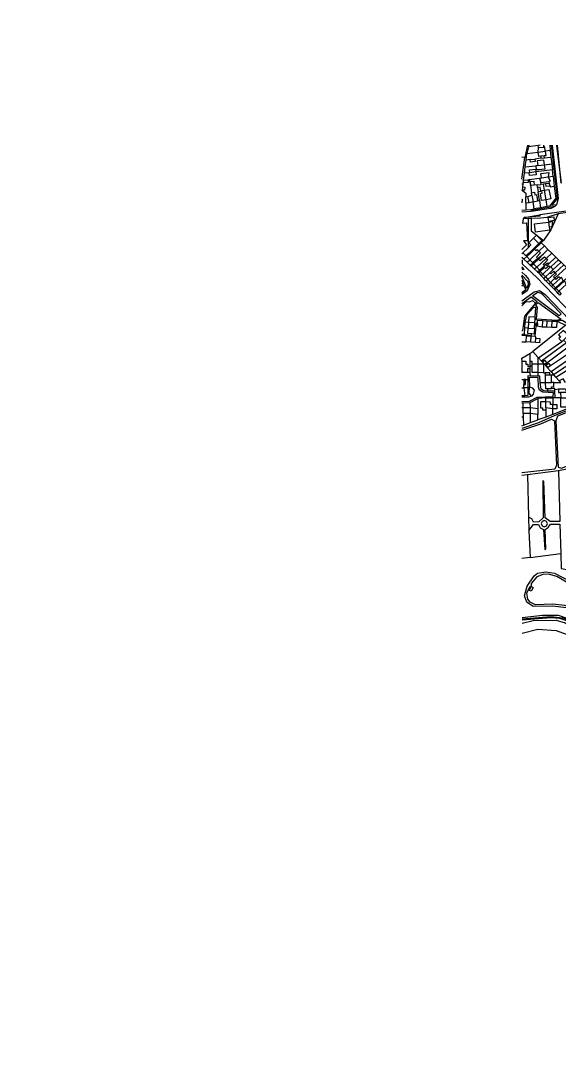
# Model space of a CAD drawing. Header units: millimetres. Extents: x 111502 to 977541, y 8702 to 1044108.
# Drawn here: x 487652 to 488307, y 242608 to 243882 of the extents above; entities that cross this region are included whole.
import ezdxf

# ---------------------------------------------------------------- set-up
doc = ezdxf.new("R2010")
doc.units = ezdxf.units.MM
doc.header["$LTSCALE"] = 0.25
doc.layers.add('X HVSS Site Background', color=8, linetype='Continuous')

# ---------------------------------------------------------------- blocks, each defined once
blk = doc.blocks.new('Gas OS')
at = {"layer": 'X HVSS Site Background'}
for points in [[(0, 0), (-3.2, -14.7)], [(15.7, 0), (13.3, -0.3), (1.3, -1.7), (-0.7, -9.9)], [(1.6, 0), (1.3, -1.7)], [(20.7, -15.3), (20.4, -12.9), (16.2, -13.4), (13.9, -13.6), (13.3, -8.2), (13.6, -2.8), (20.2, -2.1), (19.9, 0)], [(27.4, 0), (27.9, -6.5), (21.8, -7.3), (22.4, -12.7), (20.4, -12.9)], [(30.3, 0), (37.6, -64.6), (35.3, -72.5), (29.6, -73.5), (36.5, -64.6), (29.2, 0)], [(35.5, 0), (35.5, -0.1), (41.1, -46.1), (36.8, 0)], [(3.5, -17.5), (-1.3, -18.1), (-0.7, -9.9), (13.3, -8.2), (21.8, -7.3), (21.2, -2), (20.2, -2.1)], [(13.6, -2.8), (13.3, -0.3)], [(27.9, -6.5), (28.6, -14.3)], [(-6.7, -41.2), (-3.2, -14.7), (-6.7, -14.3)], [(17.2, -39.7), (25.5, -38.5), (31.3, -37.7), (30.4, -29.9), (10.4, -32.5), (3, -33.4), (2.6, -30), (9.9, -29.1), (10.4, -32.5), (10.8, -35.9), (2.6, -36.9), (2.1, -33.6), (-3.5, -34.1), (-2.5, -26.3), (10.2, -24.9), (10.7, -29.5), (13.4, -29.5), (21.5, -28.5), (20.9, -23.7), (20.2, -18), (12.1, -19), (12.7, -24.6), (10.2, -24.9)], [(-2.5, -26.3), (-1.3, -18.1)], [(16.2, -13.4), (16.5, -15.8), (8.9, -16.8), (9.4, -19.9), (3.9, -20.5), (3.5, -17.5), (8.9, -16.8)], [(12.7, -24.6), (20.9, -23.7), (29.6, -22.7)], [(16.5, -15.8), (20.7, -15.3), (28.6, -14.3), (29.6, -22.7), (30.4, -29.9)], [(-6.7, -47), (-5.1, -47.5), (-4.5, -42.6), (-3.5, -34.1)], [(2.1, -34), (3.1, -33)], [(14.9, -40), (17.2, -39.7), (16.5, -34.4), (26.3, -33.1), (25.5, -38.5), (27.7, -43.8), (26.2, -44), (26.5, -46.4), (22.1, -47), (19.6, -47.3), (16.8, -47.6)], [(31.3, -37.7), (32.3, -45.6), (32.8, -49.9)], [(-5.5, -50.7), (-5.1, -47.5)], [(0.8, -42), (1.1, -45.2), (-4.3, -45.7), (-4.5, -42.6), (0.8, -42), (2.4, -41.6), (14.9, -40), (16.5, -45.2), (26.2, -44)], [(50, -79.9), (36, -81.8), (15.2, -84.7), (15.2, -86.2), (-4, -87.8), (15.2, -84.7)], [(2.4, -41.6), (3.7, -49.1), (5.1, -57.8), (8.7, -57.2), (9.2, -60.2), (11, -59.9), (12.3, -67.5), (14.8, -67.1), (13.2, -56.5)], [(3.5, -49.5), (4.5, -48.5)], [(12.5, -51.4), (13.2, -56.5), (16.3, -56), (15.7, -51.1), (12.5, -51.4), (11.9, -48.1), (8.4, -48.5), (4.3, -49), (3.7, -44.2), (7.8, -43.7), (8.4, -48.5)], [(11.9, -48.1), (16.8, -47.6), (16.5, -45.2)], [(22.1, -47), (22.3, -49.8), (27.6, -49.2), (27.7, -50.5), (32.8, -49.9), (34.3, -62.1), (34.6, -64.5), (26.8, -74), (24.2, -74.5), (22.8, -66.4), (17.4, -67.4), (15.9, -58.6), (18.2, -58.2), (17.6, -55.2), (20.9, -54.6), (19.6, -47.3)], [(27.6, -49.2), (26.5, -46.4)], [(-6.7, -54.8), (-6, -55.1), (-1.8, -58.5), (-1.8, -62.9), (0.7, -62.4), (5.6, -60.9), (5.1, -57.8)], [(-6.5, -55.3), (-5.5, -54.3)], [(-1.8, -70.6), (-1.8, -62.9)], [(5.6, -60.9), (7, -69), (2.1, -69.9), (0.7, -62.4)], [(-6.7, -65.7), (-6.5, -65.7), (-6.6, -70.2), (-6.7, -70.2)], [(34.7, -73.3), (33.3, -74.7), (28.6, -76.9), (4.7, -80.6), (-6.7, -81.5)], [(2.1, -69.9), (-1.8, -70.6), (-1.9, -78.8), (3.7, -78), (8.4, -77.2)], [(33.3, -74.7), (4.7, -79.6), (4.7, -80.6)], [(24.2, -74.5), (16.1, -76), (8.4, -77.2), (7, -69), (12.3, -67.5)], [(14.8, -67.1), (16.1, -76)], [(34.5, -73.4), (35.5, -72.4)], [(-6.7, -78.9), (-1.9, -78.8)], [(-4, -87.8), (-5.2, -89.5)], [(4.5, -89.1), (1, -89.3), (1.1, -124.7)], [(37.3, -83.4), (23.5, -87.8), (16.4, -88.7), (4.5, -89.1), (4.8, -104.2), (19.5, -116), (16.9, -118.8)], [(89.5, -101.5), (90.3, -106.3), (82.6, -107.3), (87, -115.4), (81.8, -118.4), (77.8, -120.6), (71.7, -108.9), (66.5, -109.6), (63.4, -79.7), (37.3, -83.4), (28.5, -102.8), (19.5, -116)], [(1, -89.3), (-5.2, -89.5), (-6, -94.7), (-0.9, -94.4), (0.3, -116.2), (-4.7, -116.4), (-1, -121.2), (-6.7, -126.7)], [(25.9, -93.5), (30.5, -93), (29.7, -99.3), (26.7, -99.6)], [(-6.7, -132.1), (-5.4, -131), (1.1, -124.7), (4.4, -121.4), (1.8, -118.7), (7.5, -113.1), (13.8, -119.5)], [(7.5, -113.1), (11.2, -109.4), (17.5, -115.8), (13.8, -119.5), (2, -131.2), (-1.7, -134.8), (-5.4, -131)], [(-0.7, -135.5), (2.9, -132.1), (8.8, -126.5), (16.9, -118.8), (20.8, -122.6), (25.1, -126.9), (29.7, -131.3)], [(8.8, -126.5), (10.4, -128.3), (12.1, -126.7), (14.1, -128.9), (20.8, -122.6)], [(19.6, -132.2), (25.1, -126.9)], [(-4.1, -138.6), (-0.3, -142.3), (2.9, -139.4), (-0.7, -135.5), (-4.1, -138.6), (-6.7, -136.5)], [(96.3, -205.2), (103.9, -201.9), (106.2, -200.7), (108.8, -206.3), (115.5, -203.2), (117.5, -207.6), (121.7, -205.7), (118.6, -195), (121.2, -193.8), (118.4, -187.5), (114.4, -187.9), (112.2, -185.4), (106.9, -188), (107.7, -192.8), (105.6, -195.2), (68.4, -214.1), (60.4, -206.1), (57.7, -208.8), (20.9, -170.7), (11.5, -161.1), (-5.9, -144.6), (-6, -140.1), (-6.7, -139.5)], [(1.9, -132.1), (2.9, -131.1)], [(12.6, -137.7), (19.6, -132.2), (13.4, -138.6), (7.5, -144.3), (11.4, -148.4), (8.8, -150.7), (4.7, -146.9)], [(8.8, -150.7), (12.5, -154.2), (13.8, -155.4), (15.6, -153.7), (20.9, -148.9), (22.1, -150.2), (26.2, -146.6), (27.9, -148.4), (29.1, -147.4), (37.8, -139.3)], [(12.5, -154.2), (14.9, -152.1), (11.4, -148.4), (22.7, -137.9), (29.7, -131.3), (34.7, -136.3), (37.8, -139.3), (41, -142.4), (44.2, -145.5), (33.9, -155.2), (24.9, -163.6), (28, -167), (31.1, -170.2), (34.3, -173.6)], [(12.5, -138.7), (13.5, -137.7)], [(13.4, -138.6), (15, -140.3), (20.7, -135.7), (22.7, -137.9), (24.4, -139.7), (19.4, -145), (20.8, -146.6)], [(14.9, -152.1), (20.8, -146.6), (22.2, -145.3), (24.4, -143.3), (25.6, -144.6), (34.7, -136.3)], [(-6.7, -148), (-5.5, -149.2), (-4.1, -150.5), (-5, -151.5), (-6.4, -150.1), (-6.7, -149.9)], [(-6.4, -150.1), (-5.4, -149.1)], [(-0.3, -142.3), (3.6, -145.9), (4.7, -146.9), (7.5, -144.3)], [(3.6, -145.9), (6.6, -143.3)], [(6.5, -144.3), (7.5, -143.2)], [(15.6, -153.7), (18.7, -157), (27.9, -148.4)], [(25.6, -144.6), (23.5, -146.6), (22.2, -145.3)], [(26.2, -168.7), (28, -167), (33.5, -161.9), (31.9, -160.1), (35.4, -156.8), (33.9, -155.2), (32.2, -153.3), (28.7, -156.7), (27.3, -155.3), (31.1, -151.8), (29.1, -147.4)], [(41, -142.4), (31.1, -151.8)], [(44.2, -145.5), (47.7, -148.7), (51, -151.7), (54.9, -155.4), (44.8, -164.8), (43.5, -165), (41.4, -160.7), (40.3, -161.7), (38.7, -160), (34.8, -163.3), (33.5, -161.9), (47.7, -148.7)], [(-6.7, -154.3), (-2.2, -158.4), (1.5, -162.9), (2.9, -169.3), (-0.4, -177.2), (-6.7, -181.8)], [(-6.7, -158.3), (0.5, -165.8), (1.1, -169.7), (-0.6, -174.3), (-6.7, -159.5)], [(-6.7, -164.1), (-4.5, -169.8), (-1.9, -176.1), (-6.7, -179.6)], [(13.8, -155.4), (16.8, -158.8), (18.7, -157), (21.9, -160.3), (24.9, -163.6), (22.9, -165.5)], [(20, -162.1), (16.8, -158.8)], [(22.2, -164.5), (20, -162.1), (21.9, -160.3), (27.3, -155.3)], [(22, -165.5), (23, -164.5)], [(22.7, -166.3), (23.7, -165.3)], [(43.5, -165), (34.3, -173.6), (32.6, -175.4), (29.3, -171.8), (31.1, -170.2), (40.3, -161.7)], [(35.7, -178.4), (33.5, -176), (35.1, -174.5), (45.2, -165.1), (47.2, -169.4), (38.3, -177.8), (41.3, -180.9), (39.6, -182.5), (37.3, -180.2)], [(-6.7, -167.3), (-4.7, -169.8), (-6.7, -171.4)], [(-6.7, -189.6), (8.2, -178.6), (14.6, -176.8), (21.5, -181.7), (61.1, -222.6), (66.8, -228.8), (140.3, -299.3), (150.8, -308.3), (158.9, -315.3), (161.2, -322.4), (154.5, -335.2), (154.9, -339.9), (159.6, -339.6), (159.3, -336.3), (162.3, -330.1), (169, -327.9)], [(28.7, -171.1), (26.2, -168.7), (23.6, -166.1)], [(28.5, -172), (29.5, -171)], [(32.5, -176.2), (33.6, -175.2)], [(35.1, -174.5), (38.3, -177.8), (36.6, -179.4)], [(-6.7, -192.5), (4.5, -184.4), (11.9, -190.1), (9.8, -192.3)], [(-6.7, -195.4), (-1.6, -190.1), (2.6, -190.8), (6.4, -189), (9.8, -192.3), (-3.5, -208), (-5.8, -225.9), (-6.6, -225.8)], [(35.6, -179.4), (36.6, -178.3)], [(36.4, -180.3), (37.4, -179.3)], [(9.1, -216.3), (1.2, -215.7), (0.8, -222.5), (8.8, -223.1), (9.1, -216.3), (9.4, -211.6), (9.5, -209.2), (10.5, -197.6), (7.4, -197.4), (-1.2, -207), (-2.9, -215.4)], [(35.8, -214.3), (35.3, -222), (29.6, -221.7), (23.9, -221.5), (24.3, -213.7), (30, -214), (35.8, -214.3), (35.9, -213.2), (11.3, -211.7), (12.2, -197.5), (10.4, -194.4), (13.3, -191.4), (41, -211.9), (35.9, -213.2)], [(9.5, -209.2), (1.6, -208.7), (1.2, -215.7), (-2.9, -215.4), (-3.3, -222.2), (-3.9, -230.6), (-6.6, -230.4)], [(10, -240.2), (10.3, -234.8), (15.2, -235.1), (14.8, -240.5), (10, -240.2), (4.1, -239.8), (4.6, -232.2), (9.4, -232.5), (11, -216.3), (12.3, -216.4), (12.5, -213.1), (18.5, -213.4), (24.3, -213.7)], [(44.1, -237.2), (47.7, -240.7), (52.9, -235.5), (50, -231.3), (43.5, -225.7), (37.9, -230.8), (40.4, -233.5), (38.3, -235.4), (42.1, -239.1), (44.1, -237.2), (50, -231.3), (55.2, -226), (49.9, -220.5), (50.3, -218.8), (42.6, -213.2), (35.8, -214.3), (46.9, -218.9), (6.6, -250.9), (12.7, -258.1), (12.8, -266.3), (19.8, -266.2), (19.8, -277.2), (21.7, -277.2)], [(9.4, -211.6), (11.3, -211.7)], [(10.4, -217.4), (11.4, -216.3)], [(11.8, -217.4), (12.8, -216.4)], [(18.5, -213.4), (18.1, -221.3)], [(29.6, -221.7), (30, -214)], [(-3.9, -230.6), (5.2, -231.2), (5.3, -229.6), (0.4, -229.1), (0.8, -222.5), (-3.3, -222.2)], [(8.8, -223.1), (8.4, -229.9), (5.3, -229.6)], [(23.9, -221.5), (18.1, -221.3), (12.1, -220.1), (10.8, -220), (10.9, -217.4), (12.3, -217.4), (12.1, -220.1)], [(10.8, -219.2), (12.2, -219.2)], [(12.2, -218.4), (10.9, -218.3)], [(-1, -231.9), (-6.6, -231.5)], [(-6.6, -239.2), (-1.5, -239.5), (-1, -231.9), (4.6, -232.2)], [(4.1, -239.8), (-1.5, -239.5)], [(9.4, -232.5), (10.3, -234.8)], [(17.4, -262.8), (13.4, -258.7), (42.1, -239.1)], [(23.5, -265), (21.1, -266.9), (18.5, -263.7), (21, -261.7), (23.5, -265), (51.3, -244.4), (47.7, -240.7), (17.4, -262.8), (21.1, -266.9), (24.5, -270.9), (28.8, -275.7), (31.9, -279.2), (60.1, -260.4), (62.2, -262.5), (64.9, -259.9), (66.3, -261.3), (72.5, -255.3), (68.3, -252.4), (75.5, -245.4), (71.7, -241.7), (65.4, -247.9), (59.2, -254), (62.8, -257.8), (60.1, -260.4)], [(-6.6, -259.1), (-6.6, -259.1), (2.9, -253.5), (6.6, -250.9)], [(2.9, -253.5), (3.1, -263.2), (3.2, -268.6), (5.7, -268.5)], [(60.1, -242.8), (55, -248), (50.3, -253.7), (45, -257.3), (28, -268.5), (25.1, -270.6), (22.9, -267.5), (25.9, -265.4), (28, -268.5)], [(46.4, -288.8), (43.5, -284.2), (40.3, -286.2), (38.8, -287), (34.8, -282.5), (63.7, -264), (67.4, -267.7), (76.8, -258.5), (75.7, -257.4), (74.5, -258.6), (72.5, -255.3), (78.9, -249), (82.4, -252.7), (83.7, -254.5)], [(-6.6, -266.5), (-6.5, -266.5), (-6.5, -262.9), (-6.6, -259.1)], [(-6.5, -262.9), (-2, -262.9), (-2, -266.6), (0.4, -266.6), (0.4, -269.3), (3.2, -269.3), (3.2, -271.8)], [(-6.5, -276.5), (-6.5, -266.5)], [(19.8, -277.2), (12.8, -276.5), (5.8, -276.5), (5.7, -268.5), (5.7, -266.3), (12.8, -266.3), (12.8, -276.5), (12.9, -281.1), (3.3, -281), (0.6, -280.9), (0.6, -285.2), (0.5, -295.5), (-4.1, -295.4), (-4.1, -291.4)], [(5.7, -266.3), (5.8, -263.2), (3.1, -263.2)], [(12.6, -258.9), (13.6, -257.9)], [(56.9, -256.3), (28.8, -275.7)], [(0.6, -276.5), (0.6, -271.8), (3.2, -271.8), (3.2, -276.5), (0.6, -276.5), (-6.5, -276.5), (-6.6, -276.6)], [(2.7, -269.5), (3.7, -268.4)], [(3.2, -276.5), (3.3, -281)], [(15.5, -288.9), (21.8, -288.9), (29.2, -288.9), (29.2, -280.1)], [(27.4, -280.1), (27.4, -277.2), (21.7, -277.2), (21.8, -280.1)], [(34.8, -282.5), (32.6, -280), (29.2, -280.1), (27.4, -280.1), (21.8, -280.1), (21.8, -288.9), (21.9, -296.3), (24.6, -296.3), (24.6, -299.3)], [(24.3, -271.2), (25.3, -270.2)], [(31.8, -280.1), (32.8, -279.1)], [(-6.6, -312), (2.7, -311.7), (11.8, -306.6), (31.6, -305.9), (31.7, -301.3), (18.9, -300.7), (14.8, -298.3), (13.4, -294.5), (13.3, -283.1), (2.3, -282.9), (2.5, -294.3)], [(-6.6, -285.3), (-4.1, -285.2)], [(-2.4, -285.2), (-4.1, -285.2), (-4.1, -291.4), (-2.3, -291.4), (-2.3, -289.1), (-2.4, -285.2), (0.6, -285.2)], [(33.5, -299.2), (24.6, -299.3), (20, -299.1), (16.8, -296.9), (15.5, -288.9), (15.2, -281.1), (12.9, -281.1)], [(24.6, -296.3), (29.3, -296), (29.3, -294.1), (32.2, -293.7), (32.2, -288.9), (40.6, -288.9), (38.8, -287)], [(32.2, -288.9), (29.2, -288.9)], [(4.9, -305.4), (2.4, -301.7), (2.5, -294.3), (6, -295.2), (8.2, -298.3), (7, -303.2), (4.9, -305.4), (1.5, -306.9), (-6.6, -306.9)], [(-6.6, -295.4), (-4.1, -295.4), (-2.9, -305.1)], [(0.5, -295.5), (0.4, -304.8), (-2.9, -305.1), (-6.6, -305)], [(117.7, -300.1), (120.3, -303), (117.3, -305.7), (114.6, -302.7), (117.7, -300.1), (112.7, -300.4), (111.8, -298.7), (36.1, -327.8), (13.5, -337.9), (-6.6, -344.8)], [(96.6, -294.9), (62, -312.8), (63.8, -314.7), (31.1, -327.7), (22.3, -330.9), (12.6, -334.4)], [(38.1, -296.5), (40.7, -296.5), (46.6, -296.4), (47.8, -300.9), (40.5, -301), (40.6, -307.5), (47.9, -307.4), (48, -315.6), (50.6, -315.6), (50.6, -318.5), (48, -318.9), (40.7, -318.9), (40.6, -307.5), (33.7, -307.6), (31, -307.6), (31, -315.6), (28.2, -315.6), (28.2, -312.6), (22.3, -312.5), (22.3, -307.6), (31, -307.6)], [(33.7, -307.6), (33.5, -299.2), (33.5, -297.3), (33.5, -296), (29.3, -296)], [(33.5, -297.3), (38.1, -296.5), (38.1, -301), (40.5, -301)], [(117.3, -305.7), (122.5, -309.2), (120.9, -313.2), (114.8, -305.7), (112.8, -300.5), (36.8, -330), (34.8, -335.7), (37.5, -391.8), (41.4, -393.3), (54.2, -388.1), (123.6, -315.6)], [(-6.6, -319.2), (-4.9, -319.2), (3.7, -319.1), (3.5, -313.3), (12.6, -308.4), (12.6, -320.5), (12.7, -327.8)], [(-6.6, -313.8), (-4.9, -313.8)], [(3.8, -337.7), (12.6, -334.4), (12.7, -327.8), (3.8, -326.5), (-4.9, -326.5), (-4.9, -319.2), (-4.9, -313.8), (3.5, -313.3)], [(22.3, -307.6), (12.6, -308.4)], [(31.1, -327.7), (31, -321.1), (22.3, -319.7), (22.3, -312.5), (16, -312.5), (16, -319.6), (18.5, -319.6), (18.5, -322), (22.3, -322), (22.3, -330.9)], [(-6.6, -341.7), (-4.8, -341), (3.8, -337.7), (3.8, -326.5), (3.7, -319.1), (12.6, -320.5)], [(-4.9, -331.2), (-6.6, -331.2)], [(-4.9, -326.5), (-4.9, -331.2), (-4.8, -341)], [(22.3, -319.7), (22.3, -322)], [(-6.6, -346.7), (16.5, -339.2), (29.3, -333.3), (32.9, -335.6), (35.3, -389.4), (33.5, -394.4), (-6.6, -399)], [(0.1, -400.7), (37.8, -396.2), (50.3, -393.5), (58.1, -387.6)], [(-6.6, -401.6), (0.1, -400.7), (1.2, -452.8)], [(37.8, -396.2), (39.6, -457.9), (27.9, -458.3), (21.6, -453.7), (20.1, -409), (19, -408.5), (19.4, -453.5), (13.8, -458.7), (7.6, -459), (5.4, -454.7), (1.2, -452.8), (1.9, -468.9), (3.5, -501.9), (40.8, -497), (41.3, -515.4), (119, -529.2)], [(1.9, -468.9), (7.6, -461.7), (13.7, -461.8), (15.7, -465.7), (19.7, -467.9), (21.3, -492.2), (22.4, -491.8), (21.8, -468), (25.5, -465.6), (28, -461.4), (39.7, -461.2), (40.8, -497)], [(3.5, -501.9), (-6.6, -503.2)], [(47.4, -563.1), (31.1, -561.3), (7.2, -561.6), (-0.6, -556.5), (-3.6, -548.8), (-0.4, -537), (8.3, -524.3), (12.4, -521.1), (22.4, -519.3), (33.2, -521), (53.5, -531.7)], [(101.5, -559.3), (101.5, -553.9), (99.3, -550.7), (67.3, -536.9), (50.5, -533.4), (35.8, -525), (25.9, -522.1), (18.9, -522.5), (11.5, -525.3), (4.7, -533.7), (4.7, -537.2)], [(99.4, -564.1), (97.4, -563.6), (97.9, -558.8), (100, -559.1), (101.5, -559.3), (100.7, -565), (96.6, -571.3), (87, -574.1), (45.5, -560.2), (31.2, -558.8), (9.8, -559.7), (3.6, -556.5), (0.7, -552.5), (-0.6, -545.5), (1.1, -541.7), (3.5, -536.7), (4.7, -537.2), (7, -538.5), (4.5, -543), (2.5, -542.3), (1.1, -541.7)], [(4.4, -537.9), (2.8, -541.4)], [(119.7, -601.2), (119.3, -610), (76.1, -590.9), (60.2, -580.1), (37.8, -572.5), (18.3, -572.7), (-6.5, -575.2)], [(-6.5, -576.6), (28.5, -573.9), (42.6, -575.5), (59.8, -581.3), (76.6, -592.6), (118.1, -611), (130.8, -607.2), (131.3, -608.6), (117.7, -612.5), (75.9, -593.9), (59.2, -582.6), (39.7, -576.4), (28.5, -575.4), (-6.5, -578.2)], [(-6.5, -581.8), (7, -578.6), (34.9, -578.2), (46.1, -581.4), (65.5, -594), (102.7, -609), (108.7, -613.2), (117.7, -613.9), (132.3, -621), (166.2, -631.2), (206.2, -638), (231.8, -651.2), (237.7, -650.3), (251.9, -655.3), (277.9, -660.1)], [(-6.5, -593.9), (12.6, -589), (35.2, -590.7), (47.1, -595.2)]]:
    blk.add_lwpolyline(points, dxfattribs=at)
for points in [[(-6, -54.5), (-5.5, -50.7), (-3.2, -51), (-3.6, -54.8)], [(20.9, -54.6), (26.3, -53.7), (28.4, -65.4), (22.8, -66.4)], [(25.4, -88.1), (32.2, -87.1), (32.8, -91.7), (26.1, -92.7)], [(25.9, -93.5), (26.7, -99.6), (27.2, -103.3), (10, -105.9), (8.5, -95.8)], [(14.1, -128.9), (16, -131), (11, -136.1), (12.6, -137.7), (6.6, -143.3), (2.9, -139.4)], [(6.2, -183.2), (12.4, -179), (16.7, -180.2), (41.3, -205.4), (38.8, -207.8)], [(31, -315.6), (35.7, -315.6), (35.7, -321.1), (31, -321.1)], [(24.5, -460.7), (23.3, -458), (20.6, -456.9), (17.9, -458), (16.8, -460.7), (17.9, -463.4), (20.6, -464.6), (23.3, -463.4)]]:
    blk.add_lwpolyline(points, close=True, dxfattribs=at)

msp = doc.modelspace()

# ---------------------------------------------------------------- linework, layer by layer
at = {"lineweight": 0}
msp.add_circle((488727.82, 239008.33), 11388.42, dxfattribs=at)

# ---------------------------------------------------------------- block references
at = {"layer": 'X HVSS Site Background', "lineweight": 0}
msp.add_blockref('Gas OS', (488268.18, 243730.52), dxfattribs=at)

doc.saveas('drawing.dxf')
